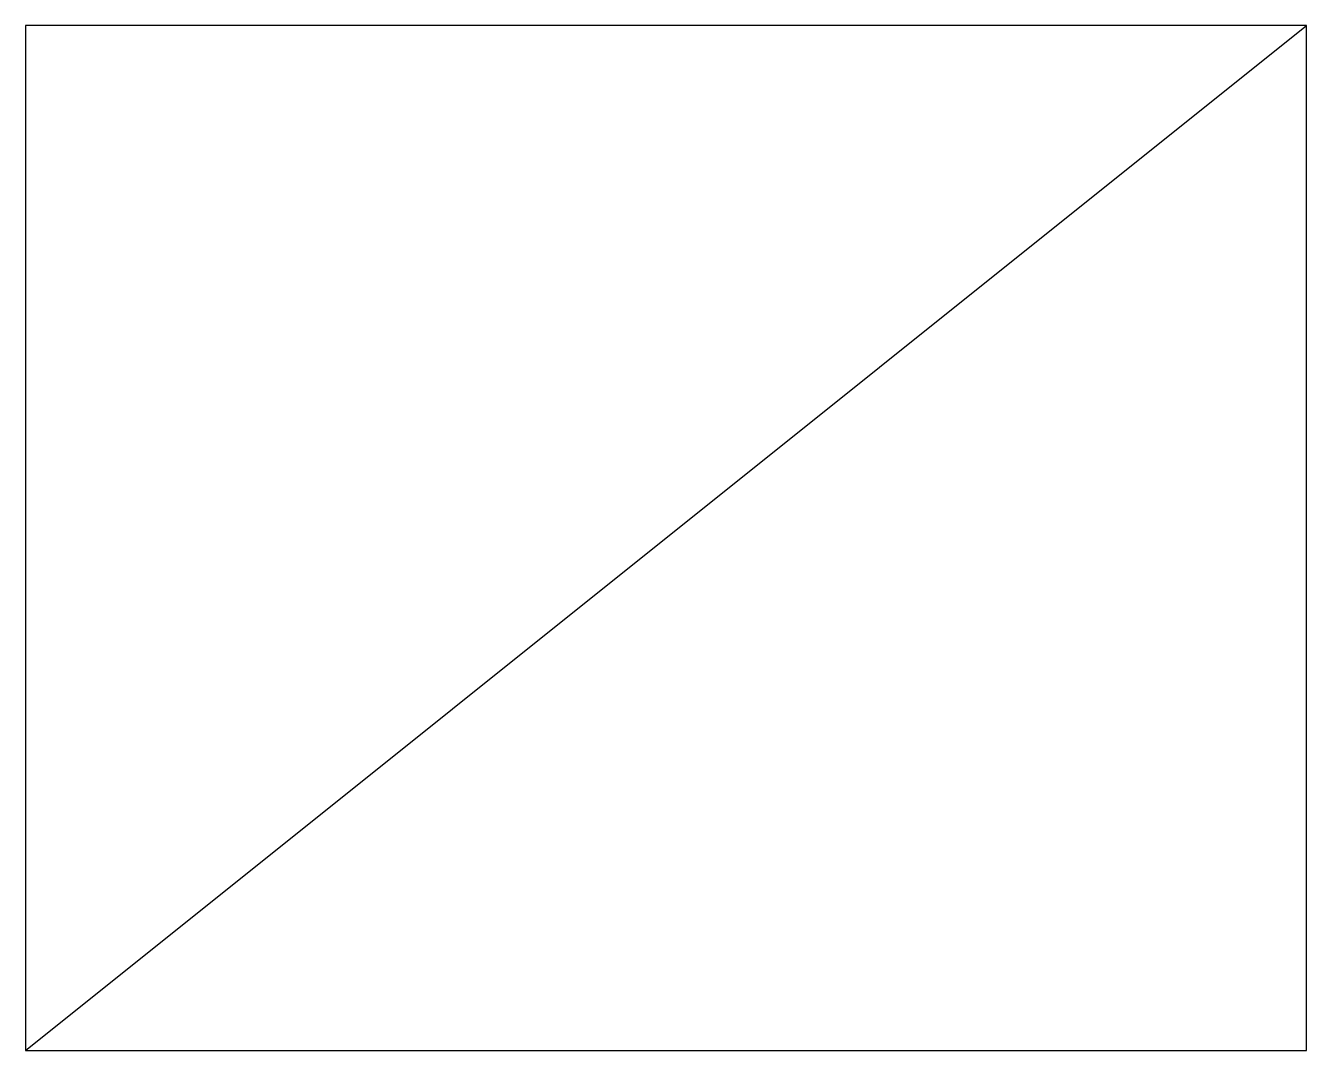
# Model space of a CAD drawing. Header units: metres. Extents: x 14 to 1014, y -782 to 18.
import ezdxf

# ---------------------------------------------------------------- set-up
doc = ezdxf.new("R2010")
doc.units = ezdxf.units.M

msp = doc.modelspace()

# ---------------------------------------------------------------- linework, layer by layer
msp.add_line((13.6, -781.72), (1013.6, 18.28))
msp.add_lwpolyline([(13.6, -781.72), (1013.6, -781.72), (1013.6, 18.28), (13.6, 18.28)], close=True)

doc.saveas('drawing.dxf')
